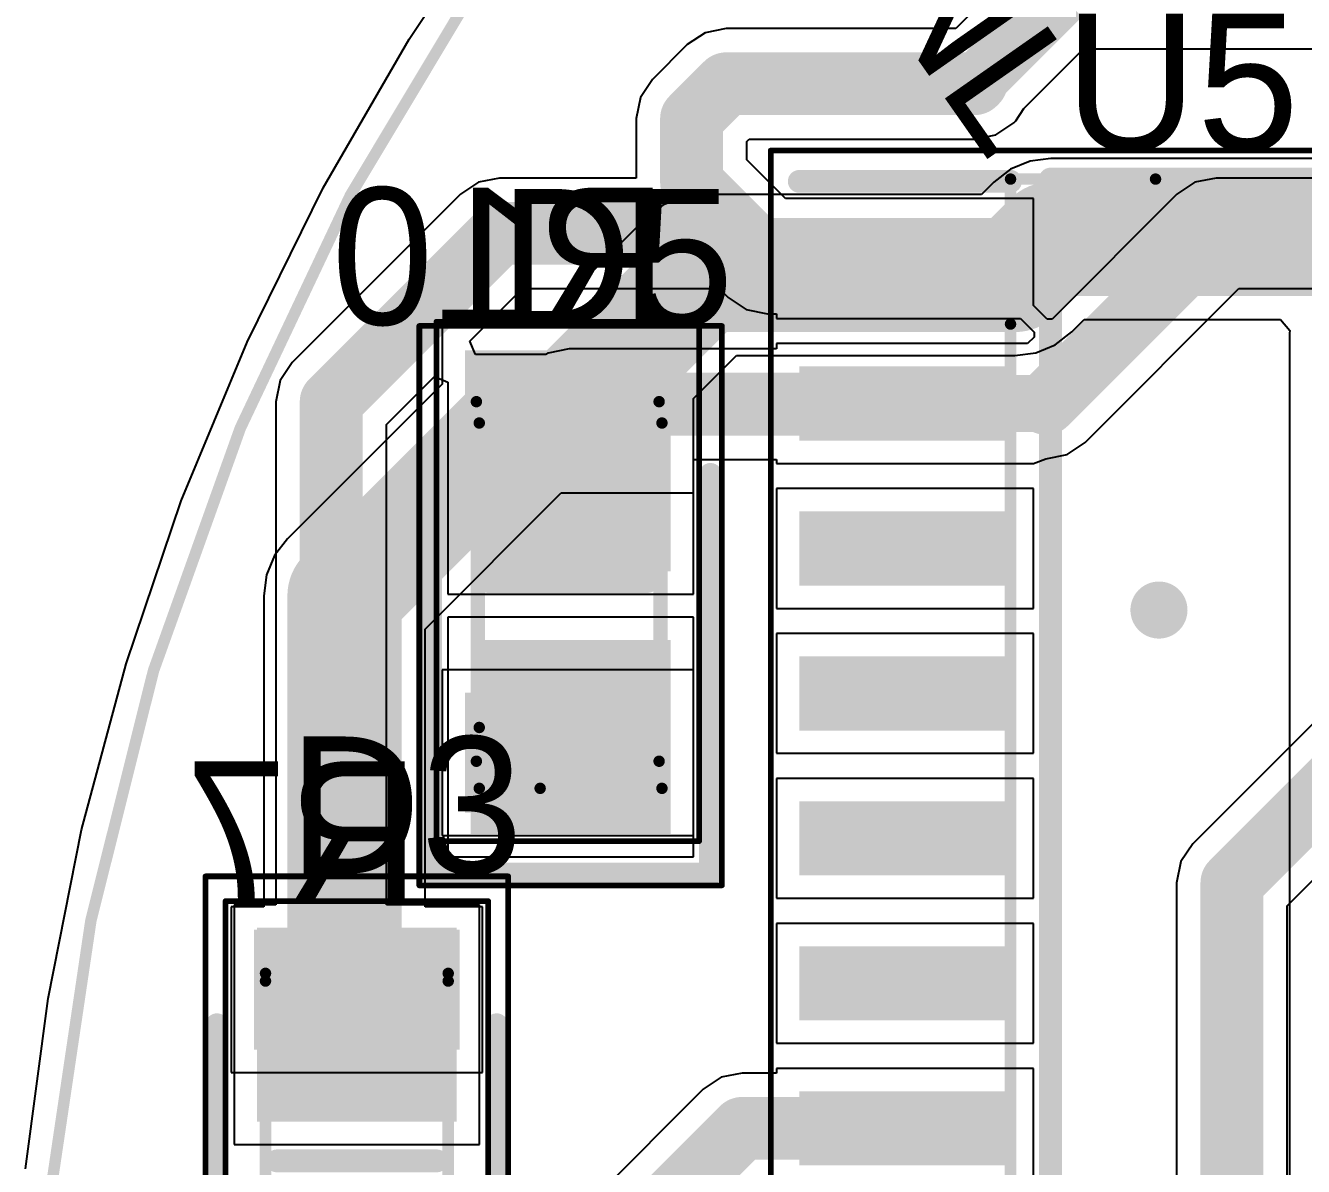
# Model space of a CAD drawing. Header units: millimetres. Extents: x 4.72 to 6.55, y 1.73 to 3.54.
# Drawn here: x 4.7283 to 5.1689, y 2.7274 to 3.1209 of the extents above; entities that cross this region are included whole.
import ezdxf

# ---------------------------------------------------------------- set-up
doc = ezdxf.new("R2010")
doc.units = ezdxf.units.MM
doc.header["$MEASUREMENT"] = 0
for name, color, linetype in [('BottomLayer', 5, 'Continuous'), ('BottomOverlay', 54, 'Continuous'), ('BottomPaste', 16, 'Continuous'), ('BottomSolder', 6, 'Continuous'), ('ConnectLayer', 7, 'Continuous'), ('Mechanical1', 6, 'Continuous'), ('Mechanical15', 56, 'Continuous'), ('Mechanical20', 56, 'Continuous'), ('MultiLayer', 9, 'Continuous'), ('TopLayer', 1, 'Continuous'), ('TopOverlay', 2, 'Continuous'), ('TopPaste', 8, 'Continuous'), ('TopSolder', 216, 'Continuous'), ('ViaHoleLayer', 16, 'Continuous')]:
    doc.layers.add(name, color=color, linetype=linetype)

# ---------------------------------------------------------------- blocks, each defined once
blk = doc.blocks.new('RESC3216X60N_B_7')
at = {"layer": 'BottomLayer'}
for points in [[(-0.07972, 0.03543), (-0.07972, -0.03543), (-0.03839, 0.03543), (-0.03839, -0.03543)], [(0.03839, 0.03543), (0.03839, -0.03543), (0.07972, 0.03543), (0.07972, -0.03543)]]:
    blk.add_solid(points, dxfattribs=at)
at = {"layer": 'BottomOverlay', "const_width": 0.00787}
blk.add_lwpolyline([(0, 0.02756), (0, -0.02756)], dxfattribs=at)
at = {"layer": 'BottomOverlay', "const_width": 0.00394}
for points in [[(-0.00197, 0.02756, 1), (0.00197, 0.02756, 1)], [(-0.00197, -0.02756, 1), (0.00197, -0.02756, 1)]]:
    blk.add_lwpolyline(points, format="xyb", close=True, dxfattribs=at)
at = {"layer": 'BottomPaste'}
for points in [[(-0.07972, 0.03543), (-0.07972, -0.03543), (-0.03839, 0.03543), (-0.03839, -0.03543)], [(0.03839, 0.03543), (0.03839, -0.03543), (0.07972, 0.03543), (0.07972, -0.03543)]]:
    blk.add_solid(points, dxfattribs=at)
at = {"layer": 'BottomSolder'}
for points in [[(-0.07972, 0.03543), (-0.07972, -0.03543), (-0.03839, 0.03543), (-0.03839, -0.03543)], [(0.03839, 0.03543), (0.03839, -0.03543), (0.07972, 0.03543), (0.07972, -0.03543)]]:
    blk.add_solid(points, dxfattribs=at)
at = {"layer": 'Mechanical15', "const_width": 0.00394}
for points in [[(-0.06201, 0.0315), (-0.06201, -0.0315)], [(-0.06201, 0.0315), (0.06201, 0.0315)], [(0.06201, 0.0315), (0.06201, -0.0315)], [(-0.06201, -0.0315), (0.06201, -0.0315)]]:
    blk.add_lwpolyline(points, dxfattribs=at)
at = {"layer": 'Mechanical15', "const_width": 0.00197}
for points in [[(-0.06299, 0.0315, 1), (-0.06102, 0.0315, 1)], [(-0.06299, 0.0315, 1), (-0.06102, 0.0315, 1)], [(0.06102, 0.0315, 1), (0.06299, 0.0315, 1)], [(0.06102, 0.0315, 1), (0.06299, 0.0315, 1)], [(-0.06299, -0.0315, 1), (-0.06102, -0.0315, 1)], [(-0.06299, -0.0315, 1), (-0.06102, -0.0315, 1)], [(0.06102, -0.0315, 1), (0.06299, -0.0315, 1)], [(0.06102, -0.0315, 1), (0.06299, -0.0315, 1)]]:
    blk.add_lwpolyline(points, format="xyb", close=True, dxfattribs=at)
at = {"layer": 'Mechanical20', "const_width": 0.00197}
for points in [[(-0.08957, 0.04528), (-0.08957, -0.04528)], [(-0.08957, 0.04528), (0.08957, 0.04528)], [(0.08957, 0.04528), (0.08957, -0.04528)], [(-0.08957, -0.04528), (0.08957, -0.04528)]]:
    blk.add_lwpolyline(points, dxfattribs=at)
at = {"layer": 'Mechanical20', "const_width": 0.000984}
for points in [[(-0.09006, 0.04528, 1), (-0.08907, 0.04528, 1)], [(-0.09006, 0.04528, 1), (-0.08907, 0.04528, 1)], [(0.08907, 0.04528, 1), (0.09006, 0.04528, 1)], [(0.08907, 0.04528, 1), (0.09006, 0.04528, 1)], [(-0.09006, -0.04528, 1), (-0.08907, -0.04528, 1)], [(-0.09006, -0.04528, 1), (-0.08907, -0.04528, 1)], [(0.08907, -0.04528, 1), (0.09006, -0.04528, 1)], [(0.08907, -0.04528, 1), (0.09006, -0.04528, 1)]]:
    blk.add_lwpolyline(points, format="xyb", close=True, dxfattribs=at)
blk = doc.blocks.new('RESC3216X60N_B_8')
at = {"layer": 'BottomLayer'}
for points in [[(-0.07972, 0.03543), (-0.07972, -0.03543), (-0.03839, 0.03543), (-0.03839, -0.03543)], [(0.03839, 0.03543), (0.03839, -0.03543), (0.07972, 0.03543), (0.07972, -0.03543)]]:
    blk.add_solid(points, dxfattribs=at)
at = {"layer": 'BottomOverlay', "const_width": 0.00787}
blk.add_lwpolyline([(0, -0.02756), (0, 0.02756)], dxfattribs=at)
at = {"layer": 'BottomOverlay', "const_width": 0.00394}
for points in [[(-0.00197, 0.02756, 1), (0.00197, 0.02756, 1)], [(-0.00197, -0.02756, 1), (0.00197, -0.02756, 1)]]:
    blk.add_lwpolyline(points, format="xyb", close=True, dxfattribs=at)
at = {"layer": 'BottomPaste'}
for points in [[(-0.07972, 0.03543), (-0.07972, -0.03543), (-0.03839, 0.03543), (-0.03839, -0.03543)], [(0.03839, 0.03543), (0.03839, -0.03543), (0.07972, 0.03543), (0.07972, -0.03543)]]:
    blk.add_solid(points, dxfattribs=at)
at = {"layer": 'BottomSolder'}
for points in [[(-0.07972, 0.03543), (-0.07972, -0.03543), (-0.03839, 0.03543), (-0.03839, -0.03543)], [(0.03839, 0.03543), (0.03839, -0.03543), (0.07972, 0.03543), (0.07972, -0.03543)]]:
    blk.add_solid(points, dxfattribs=at)
at = {"layer": 'Mechanical15', "const_width": 0.00394}
for points in [[(0.06201, 0.0315), (-0.06201, 0.0315)], [(-0.06201, -0.0315), (-0.06201, 0.0315)], [(0.06201, -0.0315), (0.06201, 0.0315)], [(0.06201, -0.0315), (-0.06201, -0.0315)]]:
    blk.add_lwpolyline(points, dxfattribs=at)
at = {"layer": 'Mechanical15', "const_width": 0.00197}
for points in [[(-0.06299, 0.0315, 1), (-0.06102, 0.0315, 1)], [(-0.06299, 0.0315, 1), (-0.06102, 0.0315, 1)], [(0.06102, 0.0315, 1), (0.06299, 0.0315, 1)], [(0.06102, 0.0315, 1), (0.06299, 0.0315, 1)], [(-0.06299, -0.0315, 1), (-0.06102, -0.0315, 1)], [(-0.06299, -0.0315, 1), (-0.06102, -0.0315, 1)], [(0.06102, -0.0315, 1), (0.06299, -0.0315, 1)], [(0.06102, -0.0315, 1), (0.06299, -0.0315, 1)]]:
    blk.add_lwpolyline(points, format="xyb", close=True, dxfattribs=at)
at = {"layer": 'Mechanical20', "const_width": 0.00197}
for points in [[(0.08957, 0.04528), (-0.08957, 0.04528)], [(-0.08957, -0.04528), (-0.08957, 0.04528)], [(0.08957, -0.04528), (0.08957, 0.04528)], [(0.08957, -0.04528), (-0.08957, -0.04528)]]:
    blk.add_lwpolyline(points, dxfattribs=at)
at = {"layer": 'Mechanical20', "const_width": 0.000984}
for points in [[(-0.09006, 0.04528, 1), (-0.08907, 0.04528, 1)], [(-0.09006, 0.04528, 1), (-0.08907, 0.04528, 1)], [(0.08907, 0.04528, 1), (0.09006, 0.04528, 1)], [(0.08907, 0.04528, 1), (0.09006, 0.04528, 1)], [(-0.09006, -0.04528, 1), (-0.08907, -0.04528, 1)], [(-0.09006, -0.04528, 1), (-0.08907, -0.04528, 1)], [(0.08907, -0.04528, 1), (0.09006, -0.04528, 1)], [(0.08907, -0.04528, 1), (0.09006, -0.04528, 1)]]:
    blk.add_lwpolyline(points, format="xyb", close=True, dxfattribs=at)
blk = doc.blocks.new('LEDC3216X120NYEL_10')
at = {"layer": 'Mechanical15', "const_width": 0.00394}
for points in [[(-0.06299, 0.0315), (0.06299, 0.0315)], [(-0.06299, 0.0315), (-0.06299, -0.0315)], [(-0.04201, 0.0315), (-0.06299, 0.01051)], [(0.06299, 0.0315), (0.06299, -0.0315)], [(-0.06299, -0.0315), (0.06299, -0.0315)]]:
    blk.add_lwpolyline(points, dxfattribs=at)
at = {"layer": 'Mechanical15', "const_width": 0.00197}
for points in [[(-0.06398, 0.0315, 1), (-0.06201, 0.0315, 1)], [(-0.06398, 0.0315, 1), (-0.06201, 0.0315, 1)], [(-0.04299, 0.0315, 1), (-0.04102, 0.0315, 1)], [(0.06201, 0.0315, 1), (0.06398, 0.0315, 1)], [(0.06201, 0.0315, 1), (0.06398, 0.0315, 1)], [(-0.06398, 0.01051, 1), (-0.06201, 0.01051, 1)], [(-0.06398, -0.0315, 1), (-0.06201, -0.0315, 1)], [(-0.06398, -0.0315, 1), (-0.06201, -0.0315, 1)], [(0.06201, -0.0315, 1), (0.06398, -0.0315, 1)], [(0.06201, -0.0315, 1), (0.06398, -0.0315, 1)]]:
    blk.add_lwpolyline(points, format="xyb", close=True, dxfattribs=at)
at = {"layer": 'Mechanical20', "const_width": 0.00197}
for points in [[(-0.09646, 0.05217), (0.09646, 0.05217)], [(-0.09646, 0.05217), (-0.09646, -0.05217)], [(0.09646, 0.05217), (0.09646, -0.05217)], [(-0.09646, -0.05217), (0.09646, -0.05217)]]:
    blk.add_lwpolyline(points, dxfattribs=at)
at = {"layer": 'Mechanical20', "const_width": 0.000984}
for points in [[(-0.09695, 0.05217, 1), (-0.09596, 0.05217, 1)], [(-0.09695, 0.05217, 1), (-0.09596, 0.05217, 1)], [(0.09596, 0.05217, 1), (0.09695, 0.05217, 1)], [(0.09596, 0.05217, 1), (0.09695, 0.05217, 1)], [(-0.09695, -0.05217, 1), (-0.09596, -0.05217, 1)], [(-0.09695, -0.05217, 1), (-0.09596, -0.05217, 1)], [(0.09596, -0.05217, 1), (0.09695, -0.05217, 1)], [(0.09596, -0.05217, 1), (0.09695, -0.05217, 1)]]:
    blk.add_lwpolyline(points, format="xyb", close=True, dxfattribs=at)
at = {"layer": 'TopLayer'}
for points in [[(-0.01181, -0.03445), (-0.01181, 0.03445), (-0.07874, -0.03445), (-0.07874, 0.03445)], [(0.07874, -0.03445), (0.07874, 0.03445), (0.01181, -0.03445), (0.01181, 0.03445)]]:
    blk.add_solid(points, dxfattribs=at)
at = {"layer": 'TopOverlay', "const_width": 0.00787}
for points in [[(-0.09252, 0.04823), (0.04528, 0.04823)], [(-0.09252, 0.04823), (-0.09252, -0.04823)], [(-0.09252, -0.04823), (0.04528, -0.04823)]]:
    blk.add_lwpolyline(points, dxfattribs=at)
at = {"layer": 'TopOverlay', "const_width": 0.00394}
for points in [[(-0.09449, 0.04823, 1), (-0.09055, 0.04823, 1)], [(-0.09449, 0.04823, 1), (-0.09055, 0.04823, 1)], [(0.04331, 0.04823, 1), (0.04724, 0.04823, 1)], [(-0.09449, -0.04823, 1), (-0.09055, -0.04823, 1)], [(-0.09449, -0.04823, 1), (-0.09055, -0.04823, 1)], [(0.04331, -0.04823, 1), (0.04724, -0.04823, 1)]]:
    blk.add_lwpolyline(points, format="xyb", close=True, dxfattribs=at)
at = {"layer": 'TopPaste'}
for points in [[(-0.01181, -0.03445), (-0.01181, 0.03445), (-0.07874, -0.03445), (-0.07874, 0.03445)], [(0.07874, -0.03445), (0.07874, 0.03445), (0.01181, -0.03445), (0.01181, 0.03445)]]:
    blk.add_solid(points, dxfattribs=at)
at = {"layer": 'TopSolder'}
for points in [[(-0.01181, -0.03445), (-0.01181, 0.03445), (-0.07874, -0.03445), (-0.07874, 0.03445)], [(0.07874, -0.03445), (0.07874, 0.03445), (0.01181, -0.03445), (0.01181, 0.03445)]]:
    blk.add_solid(points, dxfattribs=at)
blk = doc.blocks.new('LEDC3216X120NYEL_11')
at = {"layer": 'Mechanical15', "const_width": 0.00394}
for points in [[(-0.06299, 0.0315), (0.06299, 0.0315)], [(-0.06299, 0.0315), (-0.06299, -0.0315)], [(-0.04201, 0.0315), (-0.06299, 0.01051)], [(0.06299, 0.0315), (0.06299, -0.0315)], [(-0.06299, -0.0315), (0.06299, -0.0315)]]:
    blk.add_lwpolyline(points, dxfattribs=at)
at = {"layer": 'Mechanical15', "const_width": 0.00197}
for points in [[(-0.06398, 0.0315, 1), (-0.06201, 0.0315, 1)], [(-0.06398, 0.0315, 1), (-0.06201, 0.0315, 1)], [(-0.04299, 0.0315, 1), (-0.04102, 0.0315, 1)], [(0.06201, 0.0315, 1), (0.06398, 0.0315, 1)], [(0.06201, 0.0315, 1), (0.06398, 0.0315, 1)], [(-0.06398, 0.01051, 1), (-0.06201, 0.01051, 1)], [(-0.06398, -0.0315, 1), (-0.06201, -0.0315, 1)], [(-0.06398, -0.0315, 1), (-0.06201, -0.0315, 1)], [(0.06201, -0.0315, 1), (0.06398, -0.0315, 1)], [(0.06201, -0.0315, 1), (0.06398, -0.0315, 1)]]:
    blk.add_lwpolyline(points, format="xyb", close=True, dxfattribs=at)
at = {"layer": 'Mechanical20', "const_width": 0.00197}
for points in [[(-0.09646, 0.05217), (0.09646, 0.05217)], [(-0.09646, 0.05217), (-0.09646, -0.05217)], [(0.09646, 0.05217), (0.09646, -0.05217)], [(-0.09646, -0.05217), (0.09646, -0.05217)]]:
    blk.add_lwpolyline(points, dxfattribs=at)
at = {"layer": 'Mechanical20', "const_width": 0.000984}
for points in [[(-0.09695, 0.05217, 1), (-0.09596, 0.05217, 1)], [(-0.09695, 0.05217, 1), (-0.09596, 0.05217, 1)], [(0.09596, 0.05217, 1), (0.09695, 0.05217, 1)], [(0.09596, 0.05217, 1), (0.09695, 0.05217, 1)], [(-0.09695, -0.05217, 1), (-0.09596, -0.05217, 1)], [(-0.09695, -0.05217, 1), (-0.09596, -0.05217, 1)], [(0.09596, -0.05217, 1), (0.09695, -0.05217, 1)], [(0.09596, -0.05217, 1), (0.09695, -0.05217, 1)]]:
    blk.add_lwpolyline(points, format="xyb", close=True, dxfattribs=at)
at = {"layer": 'TopLayer'}
for points in [[(-0.01181, -0.03445), (-0.01181, 0.03445), (-0.07874, -0.03445), (-0.07874, 0.03445)], [(0.07874, -0.03445), (0.07874, 0.03445), (0.01181, -0.03445), (0.01181, 0.03445)]]:
    blk.add_solid(points, dxfattribs=at)
at = {"layer": 'TopOverlay', "const_width": 0.00787}
for points in [[(-0.09252, 0.04823), (0.04528, 0.04823)], [(-0.09252, 0.04823), (-0.09252, -0.04823)], [(-0.09252, -0.04823), (0.04528, -0.04823)]]:
    blk.add_lwpolyline(points, dxfattribs=at)
at = {"layer": 'TopOverlay', "const_width": 0.00394}
for points in [[(-0.09449, 0.04823, 1), (-0.09055, 0.04823, 1)], [(-0.09449, 0.04823, 1), (-0.09055, 0.04823, 1)], [(0.04331, 0.04823, 1), (0.04724, 0.04823, 1)], [(-0.09449, -0.04823, 1), (-0.09055, -0.04823, 1)], [(-0.09449, -0.04823, 1), (-0.09055, -0.04823, 1)], [(0.04331, -0.04823, 1), (0.04724, -0.04823, 1)]]:
    blk.add_lwpolyline(points, format="xyb", close=True, dxfattribs=at)
at = {"layer": 'TopPaste'}
for points in [[(-0.01181, -0.03445), (-0.01181, 0.03445), (-0.07874, -0.03445), (-0.07874, 0.03445)], [(0.07874, -0.03445), (0.07874, 0.03445), (0.01181, -0.03445), (0.01181, 0.03445)]]:
    blk.add_solid(points, dxfattribs=at)
at = {"layer": 'TopSolder'}
for points in [[(-0.01181, -0.03445), (-0.01181, 0.03445), (-0.07874, -0.03445), (-0.07874, 0.03445)], [(0.07874, -0.03445), (0.07874, 0.03445), (0.01181, -0.03445), (0.01181, 0.03445)]]:
    blk.add_solid(points, dxfattribs=at)
blk = doc.blocks.new('SOIC127P1030X265_18N_16')
at = {"layer": 'Mechanical15', "const_width": 0.00394}
for points in [[(-0.14764, 0.17736), (-0.09764, 0.22736)], [(-0.14764, -0.22736), (-0.14764, 0.22736)], [(-0.14764, 0.22736), (0.14764, 0.22736)]]:
    blk.add_lwpolyline(points, dxfattribs=at)
at = {"layer": 'Mechanical15', "const_width": 0.00197}
for points in [[(-0.14862, 0.22736, 1), (-0.14665, 0.22736, 1)], [(-0.14862, 0.22736, 1), (-0.14665, 0.22736, 1)], [(-0.09862, 0.22736, 1), (-0.09665, 0.22736, 1)], [(-0.14862, 0.17736, 1), (-0.14665, 0.17736, 1)]]:
    blk.add_lwpolyline(points, format="xyb", close=True, dxfattribs=at)
at = {"layer": 'Mechanical20', "const_width": 0.00197}
for points in [[(-0.23031, -0.2372), (-0.23031, 0.2372)], [(-0.23031, 0.2372), (0.23031, 0.2372)]]:
    blk.add_lwpolyline(points, dxfattribs=at)
at = {"layer": 'Mechanical20', "const_width": 0.000984}
blk.add_lwpolyline([(-0.23081, 0.2372, 1), (-0.22982, 0.2372, 1)], format="xyb", close=True, dxfattribs=at)
blk.add_lwpolyline([(-0.23081, 0.2372, 1), (-0.22982, 0.2372, 1)], format="xyb", close=True, dxfattribs=at)
at = {"layer": 'TopLayer'}
for points in [[(-0.22047, 0.1872), (-0.14764, 0.1872), (-0.22047, 0.2128), (-0.14764, 0.2128)], [(-0.22047, 0.1372), (-0.14764, 0.1372), (-0.22047, 0.1628), (-0.14764, 0.1628)], [(-0.22047, 0.0872), (-0.14764, 0.0872), (-0.22047, 0.1128), (-0.14764, 0.1128)], [(-0.22047, 0.0372), (-0.14764, 0.0372), (-0.22047, 0.0628), (-0.14764, 0.0628)], [(-0.22047, -0.0128), (-0.14764, -0.0128), (-0.22047, 0.0128), (-0.14764, 0.0128)], [(-0.22047, -0.0628), (-0.14764, -0.0628), (-0.22047, -0.0372), (-0.14764, -0.0372)], [(-0.22047, -0.1128), (-0.14764, -0.1128), (-0.22047, -0.0872), (-0.14764, -0.0872)]]:
    blk.add_solid(points, dxfattribs=at)
at = {"layer": 'TopOverlay', "const_width": 0.00787}
for points in [[(-0.22047, 0.22657), (-0.14764, 0.22657)], [(-0.13386, -0.22736), (-0.13386, 0.22736)], [(-0.13386, 0.22736), (0.13386, 0.22736)]]:
    blk.add_lwpolyline(points, dxfattribs=at)
at = {"layer": 'TopOverlay', "const_width": 0.00394}
for points in [[(-0.22244, 0.22657, 1), (-0.2185, 0.22657, 1)], [(-0.14961, 0.22657, 1), (-0.14567, 0.22657, 1)], [(-0.13583, 0.22736, 1), (-0.13189, 0.22736, 1)], [(-0.13583, 0.22736, 1), (-0.13189, 0.22736, 1)]]:
    blk.add_lwpolyline(points, format="xyb", close=True, dxfattribs=at)
at = {"layer": 'TopPaste'}
for points in [[(-0.22047, 0.1872), (-0.14764, 0.1872), (-0.22047, 0.2128), (-0.14764, 0.2128)], [(-0.22047, 0.1372), (-0.14764, 0.1372), (-0.22047, 0.1628), (-0.14764, 0.1628)], [(-0.22047, 0.0872), (-0.14764, 0.0872), (-0.22047, 0.1128), (-0.14764, 0.1128)], [(-0.22047, 0.0372), (-0.14764, 0.0372), (-0.22047, 0.0628), (-0.14764, 0.0628)], [(-0.22047, -0.0128), (-0.14764, -0.0128), (-0.22047, 0.0128), (-0.14764, 0.0128)], [(-0.22047, -0.0628), (-0.14764, -0.0628), (-0.22047, -0.0372), (-0.14764, -0.0372)], [(-0.22047, -0.1128), (-0.14764, -0.1128), (-0.22047, -0.0872), (-0.14764, -0.0872)]]:
    blk.add_solid(points, dxfattribs=at)
at = {"layer": 'TopSolder'}
for points in [[(-0.22047, 0.1872), (-0.14764, 0.1872), (-0.22047, 0.2128), (-0.14764, 0.2128)], [(-0.22047, 0.1372), (-0.14764, 0.1372), (-0.22047, 0.1628), (-0.14764, 0.1628)], [(-0.22047, 0.0872), (-0.14764, 0.0872), (-0.22047, 0.1128), (-0.14764, 0.1128)], [(-0.22047, 0.0372), (-0.14764, 0.0372), (-0.22047, 0.0628), (-0.14764, 0.0628)], [(-0.22047, -0.0128), (-0.14764, -0.0128), (-0.22047, 0.0128), (-0.14764, 0.0128)], [(-0.22047, -0.0628), (-0.14764, -0.0628), (-0.22047, -0.0372), (-0.14764, -0.0372)], [(-0.22047, -0.1128), (-0.14764, -0.1128), (-0.22047, -0.0872), (-0.14764, -0.0872)]]:
    blk.add_solid(points, dxfattribs=at)

msp = doc.modelspace()

# ---------------------------------------------------------------- linework, layer by layer
at = {"layer": 'BottomLayer', "const_width": 0.03937}
for points in [[(5.06945, 3.03485), (5.08185, 3.04724)], [(5.08185, 3.04724), (5.22441, 3.04724)], [(4.91524, 2.9882), (4.96189, 3.03485)], [(4.96189, 3.03485), (5.06945, 3.03485)], [(4.83825, 2.92421), (4.90124, 2.9872)], [(4.83825, 2.78839), (4.83825, 2.92421)], [(4.83825, 2.78839), (4.84252, 2.78839)]]:
    msp.add_lwpolyline(points, dxfattribs=at)
at = {"layer": 'BottomLayer'}
for points, const_width in [([(5.07201, 3.04724, 1), (5.09169, 3.04724, 1)], 0.01969), ([(5.07201, 3.04724, 1), (5.09169, 3.04724, 1)], 0.01969), ([(4.95204, 3.03485, 1), (4.97173, 3.03485, 1)], 0.01969), ([(4.95204, 3.03485, 1), (4.97173, 3.03485, 1)], 0.01969), ([(5.05961, 3.03485, 1), (5.0793, 3.03485, 1)], 0.01969), ([(5.05961, 3.03485, 1), (5.0793, 3.03485, 1)], 0.01969), ([(4.8914, 2.9872, 1), (4.91109, 2.9872, 1)], 0.01969), ([(4.9054, 2.9882, 1), (4.92509, 2.9882, 1)], 0.01969), ([(4.82841, 2.92421, 1), (4.84809, 2.92421, 1)], 0.01969), ([(4.82841, 2.92421, 1), (4.84809, 2.92421, 1)], 0.01969), ([(5.11417, 2.91929, 1), (5.12402, 2.91929, 1)], 0.00984), ([(4.91131, 2.86124, 1), (4.92115, 2.86124, 1)], 0.00984), ([(4.82841, 2.78839, 1), (4.84809, 2.78839, 1)], 0.01969), ([(4.82841, 2.78839, 1), (4.84809, 2.78839, 1)], 0.01969), ([(4.83268, 2.78839, 1), (4.85236, 2.78839, 1)], 0.01969)]:
    msp.add_lwpolyline(points, format="xyb", close=True, dxfattribs=dict(at, const_width=const_width))
at = {"layer": 'ConnectLayer'}
for p, q in [((4.86055, 3.11622), (4.89348, 3.16552)), ((4.86055, 3.11622), (4.89348, 3.16552)), ((5.07282, 3.14364), (5.04904, 3.11986)), ((4.96992, 3.11986), (4.96262, 3.11841)), ((5.04904, 3.11986), (4.96992, 3.11986)), ((4.96992, 3.11986), (4.96992, 3.11986)), ((4.8309, 3.06488), (4.86055, 3.11622)), ((4.8309, 3.06488), (4.86055, 3.11622)), ((4.96262, 3.11841), (4.95644, 3.11428)), ((4.95644, 3.11428), (4.94444, 3.10228)), ((4.95644, 3.11428), (4.95644, 3.11428)), ((5.07256, 3.09229), (5.09307, 3.11281)), ((5.09307, 3.11281), (5.18508, 3.11281)), ((4.94444, 3.10228), (4.94031, 3.09609)), ((4.94031, 3.09609), (4.93885, 3.0888)), ((5.0697, 3.08801), (5.07256, 3.09229)), ((4.93885, 3.0888), (4.93885, 3.06828)), ((5.06281, 3.08318), (5.069, 3.08731)), ((5.069, 3.08731), (5.0697, 3.08801)), ((4.97699, 3.0809), (4.97782, 3.08173)), ((4.97699, 3.07458), (4.97699, 3.0809)), ((4.97782, 3.08173), (5.05552, 3.08173)), ((5.05552, 3.08173), (5.06281, 3.08318)), ((4.99035, 3.06122), (4.97699, 3.07458)), ((5.06795, 3.07132), (5.0622, 3.0669)), ((5.07466, 3.07409), (5.06795, 3.07132)), ((5.08185, 3.07504), (5.07466, 3.07409)), ((5.22573, 3.07504), (5.08185, 3.07504)), ((4.88444, 3.06683), (4.87825, 3.0627)), ((4.89173, 3.06828), (4.88444, 3.06683)), ((4.93885, 3.06828), (4.89173, 3.06828)), ((4.89173, 3.06828), (4.89173, 3.06828)), ((5.0622, 3.0669), (5.05794, 3.06264)), ((5.13148, 3.06683), (5.1253, 3.0627)), ((5.13878, 3.06828), (5.13148, 3.06683)), ((5.20008, 3.06828), (5.13878, 3.06828)), ((4.80468, 3.01171), (4.8309, 3.06488)), ((4.80468, 3.01171), (4.8309, 3.06488)), ((4.87825, 3.0627), (4.82018, 3.00462)), ((4.96189, 3.06264), (4.95469, 3.0617)), ((5.05794, 3.06264), (4.96189, 3.06264)), ((5.1253, 3.0627), (5.08223, 3.01963)), ((4.94799, 3.05892), (4.94223, 3.0545)), ((4.95469, 3.0617), (4.94799, 3.05892)), ((5.07579, 3.06122), (4.99035, 3.06122)), ((5.07579, 3.02428), (5.07579, 3.06122)), ((4.94223, 3.0545), (4.90448, 3.01675)), ((4.88151, 3.01203), (4.89963, 3.03015)), ((4.89963, 3.03015), (4.9675, 3.03015)), ((4.9675, 3.03015), (4.97057, 3.02707)), ((5.0936, 2.97707), (5.14668, 3.03015)), ((5.14668, 3.03015), (5.20798, 3.03015)), ((4.97057, 3.02707), (4.97676, 3.02294)), ((4.97676, 3.02294), (4.98406, 3.02148)), ((5.08052, 3.01962), (5.07579, 3.02428)), ((4.98406, 3.02148), (4.9872, 3.02148)), ((4.9872, 3.02148), (4.9872, 3.01988)), ((4.9872, 3.01988), (5.0708, 3.01988)), ((5.0708, 3.01988), (5.07139, 3.01988)), ((5.07139, 3.01988), (5.07605, 3.01515)), ((5.08223, 3.01963), (5.08052, 3.01962)), ((5.08911, 3.01519), (5.09336, 3.01945)), ((5.09336, 3.01945), (5.16096, 3.01945)), ((5.16096, 3.01945), (5.16425, 3.01569)), ((4.90448, 3.01675), (4.87194, 3.01675)), ((4.87194, 3.01675), (4.87194, 2.99721)), ((5.07605, 3.01515), (5.07604, 3.01344)), ((5.08335, 3.01078), (5.08911, 3.01519)), ((5.16425, 3.01569), (5.16413, 3.01476)), ((5.16413, 3.01476), (5.16413, 2.67707)), ((4.78199, 2.95693), (4.80468, 3.01171)), ((4.78199, 2.95693), (4.80468, 3.01171)), ((4.88343, 3.00741), (4.88151, 3.01203)), ((5.07382, 3.01122), (4.9872, 3.01122)), ((4.9872, 3.01122), (4.9872, 3.00937)), ((5.07604, 3.01344), (5.07382, 3.01122)), ((5.07665, 3.008), (5.08335, 3.01078)), ((4.9077, 3.00741), (4.88343, 3.00741)), ((4.90847, 3.00792), (4.9077, 3.00741)), ((4.91577, 3.00937), (4.90847, 3.00792)), ((4.9872, 3.00937), (4.91577, 3.00937)), ((4.95855, 2.9922), (4.9734, 3.00705)), ((4.9734, 3.00705), (5.06945, 3.00705)), ((5.06945, 3.00705), (5.07665, 3.008)), ((4.82018, 3.00462), (4.81605, 2.99844)), ((4.81605, 2.99844), (4.81459, 2.99114)), ((4.87194, 2.99721), (4.8186, 2.94387)), ((4.85273, 2.98324), (4.86929, 2.9998)), ((4.86929, 2.9998), (4.8739, 2.99789)), ((4.8739, 2.99789), (4.8739, 2.92473)), ((4.95855, 2.95966), (4.95855, 2.9922)), ((4.81459, 2.99114), (4.81459, 2.81761)), ((4.85273, 2.81761), (4.85273, 2.98324)), ((5.08742, 2.97294), (5.0936, 2.97707)), ((4.95855, 2.92473), (4.95855, 2.97124)), ((4.95855, 2.97124), (4.9872, 2.97124)), ((4.9872, 2.97124), (4.9872, 2.96988)), ((4.9872, 2.96988), (5.07117, 2.96988)), ((5.07117, 2.96988), (5.07579, 2.96988)), ((5.07579, 2.96988), (5.08012, 2.97149)), ((5.07579, 2.96988), (5.07579, 2.96988)), ((5.08012, 2.97149), (5.08742, 2.97294)), ((5.07579, 2.96122), (4.9872, 2.96122)), ((4.9872, 2.96122), (4.9872, 2.91988)), ((5.07579, 2.91988), (5.07579, 2.96122)), ((4.76294, 2.90079), (4.78199, 2.95693)), ((4.76294, 2.90079), (4.78199, 2.95693)), ((4.86605, 2.9127), (4.91301, 2.95966)), ((4.91301, 2.95966), (4.95855, 2.95966)), ((4.8186, 2.94387), (4.81418, 2.93811)), ((4.81418, 2.93811), (4.8114, 2.93141)), ((4.8114, 2.93141), (4.81045, 2.92421)), ((4.81045, 2.92421), (4.81045, 2.81693)), ((4.8739, 2.92473), (4.95855, 2.92473)), ((4.9872, 2.91988), (5.07579, 2.91988)), ((4.86605, 2.81693), (4.86605, 2.9127)), ((4.95855, 2.91686), (4.8739, 2.91686)), ((4.8739, 2.91686), (4.8739, 2.83418)), ((4.95855, 2.83418), (4.95855, 2.91686)), ((5.07579, 2.91122), (4.9872, 2.91122)), ((4.9872, 2.91122), (4.9872, 2.86988)), ((5.07579, 2.86988), (5.07579, 2.91122)), ((5.19608, 2.90403), (5.13076, 2.83872)), ((4.74759, 2.84353), (4.76294, 2.90079)), ((4.74759, 2.84353), (4.76294, 2.90079)), ((4.95855, 2.89864), (4.87194, 2.89864)), ((4.87194, 2.89864), (4.87194, 2.84155)), ((4.95855, 2.84155), (4.95855, 2.89864)), ((4.9872, 2.86988), (5.07579, 2.86988)), ((5.16331, 2.81734), (5.21746, 2.87148)), ((5.07579, 2.86122), (4.9872, 2.86122)), ((4.9872, 2.86122), (4.9872, 2.81988)), ((5.07579, 2.81988), (5.07579, 2.86122)), ((4.73603, 2.78538), (4.74759, 2.84353)), ((4.73603, 2.78538), (4.74759, 2.84353)), ((4.87194, 2.84155), (4.95855, 2.84155)), ((5.13076, 2.83872), (5.12663, 2.83253)), ((4.8739, 2.83418), (4.95855, 2.83418)), ((5.12663, 2.83253), (5.12518, 2.82524)), ((5.12518, 2.82524), (5.12518, 2.72137)), ((4.81045, 2.81693), (4.79921, 2.81693)), ((4.79921, 2.81693), (4.79921, 2.75984)), ((4.81459, 2.81761), (4.8002, 2.81761)), ((4.8002, 2.81761), (4.8002, 2.73494)), ((4.88484, 2.81761), (4.85273, 2.81761)), ((4.88583, 2.81693), (4.86605, 2.81693)), ((4.88484, 2.73494), (4.88484, 2.81761)), ((4.88583, 2.75984), (4.88583, 2.81693)), ((4.9872, 2.81988), (5.07579, 2.81988)), ((5.16331, 2.71347), (5.16331, 2.81734)), ((5.07579, 2.81122), (4.9872, 2.81122)), ((4.9872, 2.81122), (4.9872, 2.76988)), ((5.07579, 2.76988), (5.07579, 2.81122)), ((4.72829, 2.7266), (4.73603, 2.78538)), ((4.72829, 2.7266), (4.73603, 2.78538)), ((4.9872, 2.76988), (5.07579, 2.76988)), ((4.79921, 2.75984), (4.88583, 2.75984)), ((4.97539, 2.75962), (4.9681, 2.75817)), ((4.9872, 2.75962), (4.97539, 2.75962)), ((5.07579, 2.76122), (4.9872, 2.76122)), ((4.9872, 2.76122), (4.9872, 2.75962)), ((5.07579, 2.71988), (5.07579, 2.76122)), ((4.96191, 2.75403), (4.90744, 2.69956)), ((4.9681, 2.75817), (4.96191, 2.75403)), ((4.8002, 2.73494), (4.88484, 2.73494))]:
    msp.add_line(p, q, dxfattribs=at)
at = {"layer": 'Mechanical1', "const_width": 0.00394}
msp.add_lwpolyline([(6.54443, 2.63551, 1), (4.73341, 2.63551, 1)], format="xyb", close=True, dxfattribs=at)
at = {"layer": 'MultiLayer', "const_width": 0.00984}
for points in [[(5.11417, 2.91929, 1), (5.12402, 2.91929, 1)], [(4.91131, 2.86124, 1), (4.92115, 2.86124, 1)]]:
    msp.add_lwpolyline(points, format="xyb", close=True, dxfattribs=at)
at = {"layer": 'TopLayer'}
for points, const_width in [([(5.05622, 3.1015), (5.08559, 3.13087)], 0.01969), ([(4.95792, 3.0888), (4.96992, 3.1008)], 0.02165), ([(4.96992, 3.1008), (5.05552, 3.1008)], 0.02165), ([(5.05552, 3.1008), (5.05622, 3.1015)], 0.02165), ([(4.95792, 3.06669), (4.95792, 3.0888)], 0.02165), ([(4.95792, 3.06669), (4.97539, 3.04921)], 0.02165), ([(4.83366, 2.99114), (4.89173, 3.04921)], 0.02165), ([(4.89173, 3.04921), (4.97539, 3.04921)], 0.02165), ([(4.97539, 3.04921), (4.98406, 3.04055)], 0.02165), ([(5.08012, 2.99055), (5.13878, 3.04921)], 0.02165), ([(5.13878, 3.04921), (5.20798, 3.04921)], 0.02165), ([(4.98406, 3.04055), (5.0315, 3.04055)], 0.02165), ([(5.0315, 3.04055), (5.03992, 3.04055)], 0.02165), ([(4.83366, 2.78513), (4.83366, 2.99114)], 0.02165), ([(4.91577, 2.99031), (5.0265, 2.99031)], 0.02165), ([(5.0315, 2.99055), (5.08012, 2.99055)], 0.01969), ([(4.91623, 2.97541), (4.93355, 2.95809)], 0.02165), ([(5.14424, 2.82524), (5.20956, 2.89055)], 0.02165), ([(5.14424, 2.71347), (5.14424, 2.82524)], 0.02165), ([(4.83366, 2.78513), (4.84252, 2.77628)], 0.02165), ([(4.92092, 2.68608), (4.97539, 2.74055)], 0.02165), ([(4.97539, 2.74055), (5.0315, 2.74055)], 0.02165)]:
    msp.add_lwpolyline(points, dxfattribs=dict(at, const_width=const_width))
for points, const_width in [([(4.96451, 3.1008, 1), (4.97533, 3.1008, 1)], 0.01083), ([(4.96451, 3.1008, 1), (4.97533, 3.1008, 1)], 0.01083), ([(5.0501, 3.1008, 1), (5.06093, 3.1008, 1)], 0.01083), ([(5.0501, 3.1008, 1), (5.06093, 3.1008, 1)], 0.01083), ([(5.05081, 3.1015, 1), (5.06163, 3.1015, 1)], 0.01083), ([(5.0513, 3.1015, 1), (5.06114, 3.1015, 1)], 0.00984), ([(4.95251, 3.0888, 1), (4.96333, 3.0888, 1)], 0.01083), ([(4.95251, 3.0888, 1), (4.96333, 3.0888, 1)], 0.01083), ([(4.95251, 3.06669, 1), (4.96333, 3.06669, 1)], 0.01083), ([(4.95251, 3.06669, 1), (4.96333, 3.06669, 1)], 0.01083), ([(4.88632, 3.04921, 1), (4.89715, 3.04921, 1)], 0.01083), ([(4.88632, 3.04921, 1), (4.89715, 3.04921, 1)], 0.01083), ([(4.96998, 3.04921, 1), (4.98081, 3.04921, 1)], 0.01083), ([(4.96998, 3.04921, 1), (4.98081, 3.04921, 1)], 0.01083), ([(4.96998, 3.04921, 1), (4.98081, 3.04921, 1)], 0.01083), ([(5.13337, 3.04921, 1), (5.14419, 3.04921, 1)], 0.01083), ([(5.13337, 3.04921, 1), (5.14419, 3.04921, 1)], 0.01083), ([(4.97864, 3.04055, 1), (4.98947, 3.04055, 1)], 0.01083), ([(4.97864, 3.04055, 1), (4.98947, 3.04055, 1)], 0.01083), ([(5.02608, 3.04055, 1), (5.03691, 3.04055, 1)], 0.01083), ([(5.02608, 3.04055, 1), (5.03691, 3.04055, 1)], 0.01083), ([(5.03451, 3.04055, 1), (5.04533, 3.04055, 1)], 0.01083), ([(4.82825, 2.99114, 1), (4.83907, 2.99114, 1)], 0.01083), ([(4.82825, 2.99114, 1), (4.83907, 2.99114, 1)], 0.01083), ([(4.91036, 2.99031, 1), (4.92118, 2.99031, 1)], 0.01083), ([(5.02108, 2.99031, 1), (5.03191, 2.99031, 1)], 0.01083), ([(5.07471, 2.99055, 1), (5.08553, 2.99055, 1)], 0.01083), ([(5.02657, 2.99055, 1), (5.03642, 2.99055, 1)], 0.00984), ([(5.0752, 2.99055, 1), (5.08504, 2.99055, 1)], 0.00984), ([(4.91081, 2.97541, 1), (4.92164, 2.97541, 1)], 0.01083), ([(4.92814, 2.95809, 1), (4.93896, 2.95809, 1)], 0.01083), ([(5.11417, 2.91929, 1), (5.12402, 2.91929, 1)], 0.00984), ([(4.91131, 2.86124, 1), (4.92115, 2.86124, 1)], 0.00984), ([(5.13883, 2.82524, 1), (5.14966, 2.82524, 1)], 0.01083), ([(5.13883, 2.82524, 1), (5.14966, 2.82524, 1)], 0.01083), ([(4.82825, 2.78513, 1), (4.83907, 2.78513, 1)], 0.01083), ([(4.82825, 2.78513, 1), (4.83907, 2.78513, 1)], 0.01083), ([(4.83711, 2.77628, 1), (4.84793, 2.77628, 1)], 0.01083), ([(4.96998, 2.74055, 1), (4.98081, 2.74055, 1)], 0.01083), ([(4.96998, 2.74055, 1), (4.98081, 2.74055, 1)], 0.01083), ([(5.02608, 2.74055, 1), (5.03691, 2.74055, 1)], 0.01083)]:
    msp.add_lwpolyline(points, format="xyb", close=True, dxfattribs=dict(at, const_width=const_width))
at = {"layer": 'ViaHoleLayer', "const_width": 0.00591}
for points in [[(5.11614, 2.91929, 1), (5.12205, 2.91929, 1)], [(4.91328, 2.86124, 1), (4.91918, 2.86124, 1)]]:
    msp.add_lwpolyline(points, format="xyb", close=True, dxfattribs=at)

# ---------------------------------------------------------------- block references
msp.add_blockref('SOIC127P1030X265_18N_16', (5.21555, 2.84055))
for name, p, rotation in [('RESC3216X60N_B_7', (4.91524, 2.92915), 90), ('LEDC3216X120NYEL_10', (4.91623, 2.9208), 90), ('LEDC3216X120NYEL_11', (4.84252, 2.731), 90), ('RESC3216X60N_B_8', (4.84252, 2.72933), 270)]:
    msp.add_blockref(name, p, dxfattribs=dict(rotation=rotation))

# ---------------------------------------------------------------- texts
at = {"layer": 'BottomOverlay', "text_generation_flag": 2}
for s, p in [('R10', (4.94969, 3.01773)), ('R7', (4.86417, 2.81988))]:
    msp.add_text(s, height=0.047244, dxfattribs=at).set_placement(p)
at = {"layer": 'TopOverlay'}
msp.add_text('CANL', height=0.043307, rotation=305, dxfattribs=at).set_placement((4.97244, 3.1998))
for s, p in [('U5', (5.08661, 3.07776)), ('D5', (4.89172, 3.01725)), ('D3', (4.81899, 2.82844))]:
    msp.add_text(s, height=0.047244, dxfattribs=at).set_placement(p)

doc.saveas('drawing.dxf')
